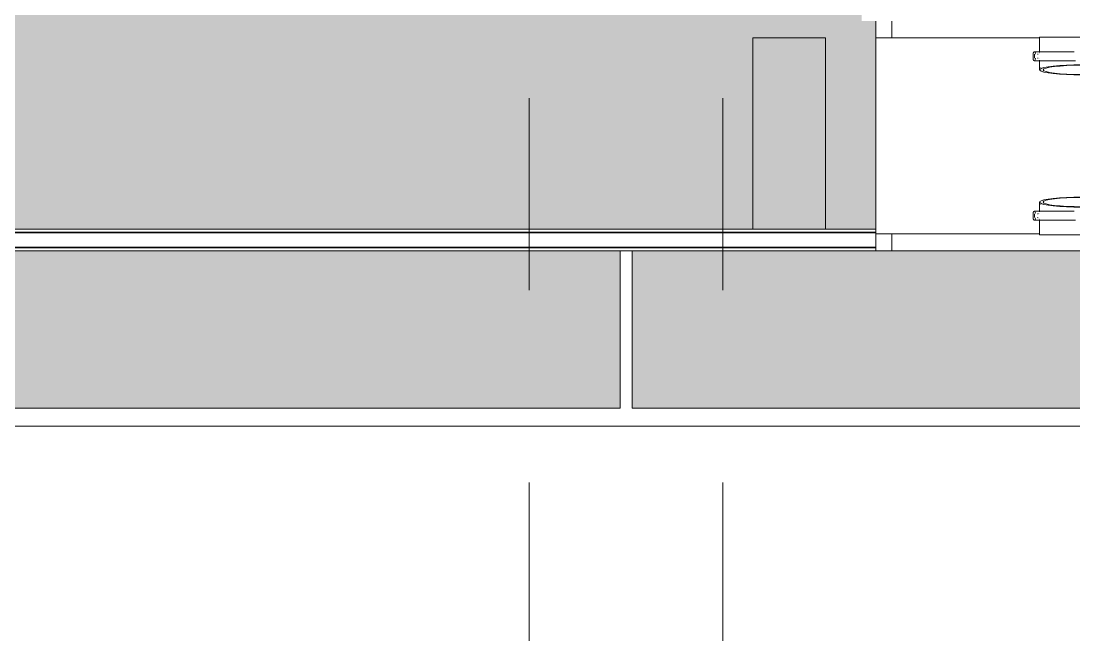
# Model space of a CAD drawing. Header units: metres. Extents: x -201 to 705, y -63 to 42.
# Drawn here: x 551.51 to 560.21, y -23.87 to -18.8 of the extents above; entities that cross this region are included whole.
import ezdxf

# ---------------------------------------------------------------- set-up
doc = ezdxf.new("R2010")
doc.units = ezdxf.units.M
doc.linetypes.add('Dash', pattern=[3, 1.5, -1.5])
doc.linetypes.add('Grid Line', pattern=[11.1125, 6.35, -1.5875, 1.5875, -1.5875])
for name, color, linetype, lineweight in [('A-----NPP', 7, 'Continuous', 9), ('A_AREA', 7, 'Continuous', 9), ('A_GRID', 7, 'Continuous', 9), ('A_HATCH', 7, 'Continuous', 9), ('A_RC', 7, 'Continuous', 9), ('A_WALL', 7, 'Continuous', 9), ('G-PLANOTM', 7, 'Continuous', 9)]:
    doc.layers.add(name, color=color, linetype=linetype, lineweight=lineweight)
pattern_1 = [(45, (0, 0), (-0.442274, 0.442274), []), (45, (0.4423, 0), (-0.442274, 0.442274), [0.31274, -0.15637])]

# ---------------------------------------------------------------- blocks, each defined once
blk = doc.blocks.new('IC-TKN-M7-S22-000-10-A1-32-K-T-6C-200_rvt-3-14_73 _17_73_ TEKNİK KAT _FFL__ANAHTAR PLAN')
at = {"layer": 'A_HATCH', "true_color": 0x787878}
h = blk.add_hatch(dxfattribs=at)
h.set_pattern_fill('FP_3', color=8, style=0, pattern_type=2)
h.set_pattern_definition(pattern_1)
h.paths.add_polyline_path([(-147.926, -22), (-125.85, -22), (-125.85, -20.7), (-186.5, -20.7), (-186.5, -22), (-149.6459, -22)])
h = blk.add_hatch(dxfattribs=at)
h.set_pattern_fill('FP_3', color=8, style=0, pattern_type=2)
h.set_pattern_definition(pattern_1)
h.paths.add_polyline_path([(-106.6481, -22), (-55.85, -22), (-55.85, -20.7), (-125.75, -20.7), (-125.75, -22), (-108.368, -22)])
at = {"layer": 'A-----NPP'}
for p, q in [((-186.55, -22.15), (-125.7509, -22.15)), ((-125.7509, -22.15), (-83.4533, -22.15))]:
    blk.add_line(p, q, dxfattribs=at)
at = {"layer": 'A_RC'}
for p, q in [((-123.6031, -18.8), (-123.6031, -18.94)), ((-123.6031, -20.56), (-123.6031, -20.7))]:
    blk.add_line(p, q, dxfattribs=at)
at = {"layer": 'A_WALL', "lineweight": 18}
for p, q in [((-125.85, -20.7), (-185.2, -20.7)), ((-125.85, -22), (-125.85, -20.7)), ((-92.95, -20.7), (-125.75, -20.7)), ((-125.75, -20.7), (-125.75, -22)), ((-186.5, -22), (-125.85, -22)), ((-125.75, -22), (-55.85, -22))]:
    blk.add_line(p, q, dxfattribs=at)
blk = doc.blocks.new('MBE MP YM Revit Family Model 697 mm 3 Basamak - MBE MP YM Revit Family Model 697 mm-3506677-14_73 _17_73_ TEKNİK KAT _FFL__ANAHTAR PLAN')
at = {"layer": 'G-PLANOTM'}
for p, q in [((0.51, 9.5262), (-1.11, 9.5262)), ((-1.11, 9.5262), (-1.11, 8.1727)), ((0.51, 8.1727), (0.51, 9.5262)), ((-0.943, 8.2174), (-0.975, 8.2174)), ((-0.9394, 8.2061), (-0.9394, 8.2052)), ((0.375, 8.2174), (0.343, 8.2174)), ((0.3785, 8.2061), (0.3785, 8.2052)), ((-0.9905, 8.1749), (-1.1179, 8.1749)), ((-1.1179, 8.1749), (-1.1179, 7.8264)), ((-0.8466, 8.1749), (-0.9274, 8.1749)), ((-0.8635, 8.1624), (-0.8668, 8.1624)), ((0.3274, 8.1749), (0.2466, 8.1749)), ((0.2668, 8.1624), (0.2635, 8.1624)), ((0.5179, 8.1749), (0.3905, 8.1749)), ((0.5179, 7.8264), (0.5179, 8.1749))]:
    blk.add_line(p, q, dxfattribs=at)
at = {"layer": 'G-PLANOTM', "flags": 128}
for points in [[(-0.9965, 8.2142), (-0.9965, 8.2147), (-0.9964, 8.2152), (-0.9964, 8.2157), (-0.9963, 8.2161), (-0.9962, 8.2166), (-0.9961, 8.2171), (-0.996, 8.2175), (-0.9959, 8.218), (-0.9957, 8.2184), (-0.9955, 8.2189), (-0.9953, 8.2193), (-0.9951, 8.2198), (-0.9949, 8.2202), (-0.9947, 8.2206), (-0.9944, 8.221), (-0.9941, 8.2214), (-0.9938, 8.2218), (-0.9935, 8.2221), (-0.9932, 8.2225), (-0.9928, 8.2228), (-0.9925, 8.2232), (-0.9921, 8.2235), (-0.9918, 8.2238), (-0.9914, 8.2241), (-0.991, 8.2243), (-0.9906, 8.2246), (-0.9901, 8.2248), (-0.9897, 8.225), (-0.9893, 8.2252), (-0.9888, 8.2254), (-0.9884, 8.2256), (-0.9879, 8.2257), (-0.9875, 8.2258), (-0.987, 8.226), (-0.9865, 8.226), (-0.986, 8.2261), (-0.9856, 8.2262), (-0.9855, 8.2262)], [(-0.9965, 8.1755), (-0.9965, 8.182), (-0.9965, 8.1879), (-0.9965, 8.1932), (-0.9965, 8.1979), (-0.9965, 8.2021), (-0.9965, 8.2056), (-0.9965, 8.2086), (-0.9965, 8.2109), (-0.9965, 8.2126), (-0.9965, 8.2137), (-0.9965, 8.2142), (-0.9965, 8.2142)], [(-0.9965, 8.2142), (-0.9965, 8.2139), (-0.9965, 8.213), (-0.9965, 8.2114), (-0.9965, 8.2093), (-0.9965, 8.2065), (-0.9965, 8.2031), (-0.9965, 8.1991), (-0.9965, 8.1945), (-0.9965, 8.1894), (-0.9965, 8.1836), (-0.9965, 8.1773), (-0.9965, 8.1704), (-0.9965, 8.163), (-0.9965, 8.155), (-0.9965, 8.1465), (-0.9965, 8.1375), (-0.9965, 8.1279), (-0.9965, 8.118), (-0.9965, 8.1075), (-0.9965, 8.0966), (-0.9965, 8.0852), (-0.9965, 8.0735), (-0.9965, 8.0613), (-0.9965, 8.0488), (-0.9965, 8.0359), (-0.9965, 8.0227), (-0.9965, 8.0092), (-0.9965, 7.9953), (-0.9965, 7.9812), (-0.9965, 7.9669), (-0.9965, 7.9523), (-0.9965, 7.9376), (-0.9965, 7.9226), (-0.9965, 7.9075), (-0.9965, 7.8923), (-0.9965, 7.8769)], [(-0.9885, 8.2129), (-0.9885, 8.2127), (-0.9885, 8.2125), (-0.9885, 8.2123), (-0.9884, 8.2121), (-0.9884, 8.212), (-0.9884, 8.2118), (-0.9883, 8.2116), (-0.9883, 8.2114), (-0.9882, 8.2113), (-0.9881, 8.2111), (-0.9881, 8.2109), (-0.988, 8.2108), (-0.9879, 8.2106), (-0.9878, 8.2105), (-0.9877, 8.2103), (-0.9876, 8.2102), (-0.9875, 8.21), (-0.9874, 8.2099), (-0.9872, 8.2098), (-0.9871, 8.2096), (-0.987, 8.2095), (-0.9869, 8.2094), (-0.9867, 8.2093), (-0.9866, 8.2092), (-0.9864, 8.2091), (-0.9863, 8.209), (-0.9861, 8.2089), (-0.9859, 8.2088), (-0.9858, 8.2087), (-0.9856, 8.2087)], [(-0.9855, 8.2262), (-0.9736, 8.227), (-0.9616, 8.2273), (-0.959, 8.2274)], [(-0.979, 8.2076), (-0.9789, 8.2076), (-0.9789, 8.2075), (-0.9788, 8.2075), (-0.9788, 8.2074), (-0.9787, 8.2073), (-0.9787, 8.2073), (-0.9787, 8.2072), (-0.9787, 8.2071), (-0.9786, 8.207), (-0.9786, 8.207), (-0.9786, 8.2069), (-0.9786, 8.2068), (-0.9785, 8.2067), (-0.9785, 8.2067), (-0.9785, 8.2066), (-0.9785, 8.2065), (-0.9785, 8.2064), (-0.9785, 8.2064)], [(-0.9785, 8.2048), (-0.9785, 8.2059), (-0.9785, 8.2064), (-0.9785, 8.2064)], [(-0.9759, 8.1859), (-0.9757, 8.1867), (-0.9755, 8.1875), (-0.9753, 8.1883), (-0.9752, 8.1891), (-0.9751, 8.1899), (-0.975, 8.1906), (-0.975, 8.1914), (-0.975, 8.1919)], [(-0.959, 8.2274), (-0.947, 8.2271), (-0.935, 8.2264), (-0.9324, 8.2262)], [(-0.943, 8.1919), (-0.943, 8.1911), (-0.9429, 8.1903), (-0.9429, 8.1895), (-0.9427, 8.1887), (-0.9426, 8.1879), (-0.9424, 8.1871), (-0.9422, 8.1863), (-0.942, 8.1856)], [(-0.9394, 8.2064), (-0.9394, 8.2065), (-0.9394, 8.2066), (-0.9394, 8.2066), (-0.9394, 8.2067), (-0.9394, 8.2068), (-0.9394, 8.2069), (-0.9394, 8.2069), (-0.9394, 8.207), (-0.9393, 8.2071), (-0.9393, 8.2072), (-0.9393, 8.2072), (-0.9392, 8.2073), (-0.9392, 8.2074), (-0.9392, 8.2074), (-0.9391, 8.2075), (-0.9391, 8.2076), (-0.939, 8.2076), (-0.939, 8.2077), (-0.9389, 8.2077)], [(-0.9394, 8.2059), (-0.9394, 8.2064), (-0.9394, 8.2064)], [(-0.9327, 8.2085), (-0.9326, 8.2086), (-0.9324, 8.2086), (-0.9322, 8.2087), (-0.9321, 8.2088), (-0.9319, 8.2089), (-0.9317, 8.2089), (-0.9316, 8.209), (-0.9314, 8.2091), (-0.9313, 8.2092), (-0.9312, 8.2094), (-0.931, 8.2095), (-0.9309, 8.2096), (-0.9308, 8.2097), (-0.9306, 8.2098), (-0.9305, 8.21), (-0.9304, 8.2101), (-0.9303, 8.2103), (-0.9302, 8.2104), (-0.9301, 8.2106), (-0.93, 8.2107), (-0.9299, 8.2109), (-0.9299, 8.2111), (-0.9298, 8.2112), (-0.9297, 8.2114), (-0.9297, 8.2116), (-0.9296, 8.2117), (-0.9296, 8.2119), (-0.9295, 8.2121), (-0.9295, 8.2123), (-0.9295, 8.2124), (-0.9295, 8.2126), (-0.9295, 8.2128), (-0.9295, 8.2129)], [(-0.9324, 8.2262), (-0.9319, 8.2261), (-0.9315, 8.2261), (-0.931, 8.226), (-0.9305, 8.2259), (-0.9301, 8.2257), (-0.9296, 8.2256), (-0.9292, 8.2254), (-0.9287, 8.2252), (-0.9283, 8.225), (-0.9279, 8.2248), (-0.9274, 8.2246), (-0.927, 8.2243), (-0.9266, 8.2241), (-0.9262, 8.2238), (-0.9259, 8.2235), (-0.9255, 8.2232), (-0.9251, 8.2228), (-0.9248, 8.2225), (-0.9245, 8.2222), (-0.9242, 8.2218), (-0.9239, 8.2214), (-0.9236, 8.221), (-0.9233, 8.2206), (-0.9231, 8.2202), (-0.9229, 8.2198), (-0.9226, 8.2194), (-0.9224, 8.2189), (-0.9223, 8.2185), (-0.9221, 8.218), (-0.922, 8.2176), (-0.9218, 8.2171), (-0.9217, 8.2166), (-0.9216, 8.2162), (-0.9216, 8.2157), (-0.9215, 8.2152), (-0.9215, 8.2147), (-0.9215, 8.2142), (-0.9215, 8.2142)], [(-0.9215, 7.8881), (-0.9215, 7.9034), (-0.9215, 7.9186), (-0.9215, 7.9335), (-0.9215, 7.9484), (-0.9215, 7.963), (-0.9215, 7.9774), (-0.9215, 7.9916), (-0.9215, 8.0055), (-0.9215, 8.0191), (-0.9215, 8.0324), (-0.9215, 8.0454), (-0.9215, 8.058), (-0.9215, 8.0702), (-0.9215, 8.0821), (-0.9215, 8.0936), (-0.9215, 8.1046), (-0.9215, 8.1152), (-0.9215, 8.1253), (-0.9215, 8.1349), (-0.9215, 8.1441), (-0.9215, 8.1527), (-0.9215, 8.1609), (-0.9215, 8.1684), (-0.9215, 8.1755), (-0.9215, 8.182), (-0.9215, 8.1879), (-0.9215, 8.1932), (-0.9215, 8.1979), (-0.9215, 8.2021), (-0.9215, 8.2056), (-0.9215, 8.2086), (-0.9215, 8.2109), (-0.9215, 8.2126), (-0.9215, 8.2137), (-0.9215, 8.2142), (-0.9215, 8.2142)], [(-0.9215, 8.2142), (-0.9215, 8.2139), (-0.9215, 8.213), (-0.9215, 8.2114), (-0.9215, 8.2093), (-0.9215, 8.2065), (-0.9215, 8.2031), (-0.9215, 8.1991), (-0.9215, 8.1945), (-0.9215, 8.1894), (-0.9215, 8.1836), (-0.9215, 8.1773)], [(0.3215, 8.2142), (0.3215, 8.2147), (0.3215, 8.2152), (0.3216, 8.2157), (0.3216, 8.2161), (0.3217, 8.2166), (0.3218, 8.2171), (0.322, 8.2175), (0.3221, 8.218), (0.3223, 8.2184), (0.3224, 8.2189), (0.3226, 8.2193), (0.3228, 8.2198), (0.3231, 8.2202), (0.3233, 8.2206), (0.3236, 8.221), (0.3239, 8.2214), (0.3242, 8.2218), (0.3245, 8.2221), (0.3248, 8.2225), (0.3251, 8.2228), (0.3255, 8.2232), (0.3258, 8.2235), (0.3262, 8.2238), (0.3266, 8.2241), (0.327, 8.2243), (0.3274, 8.2246), (0.3278, 8.2248), (0.3283, 8.225), (0.3287, 8.2252), (0.3291, 8.2254), (0.3296, 8.2256), (0.33, 8.2257), (0.3305, 8.2258), (0.331, 8.226), (0.3314, 8.226), (0.3319, 8.2261), (0.3324, 8.2262), (0.3324, 8.2262)], [(0.3215, 8.1755), (0.3215, 8.182), (0.3215, 8.1879), (0.3215, 8.1932), (0.3215, 8.1979), (0.3215, 8.2021), (0.3215, 8.2056), (0.3215, 8.2086), (0.3215, 8.2109), (0.3215, 8.2126), (0.3215, 8.2137), (0.3215, 8.2142), (0.3215, 8.2142)], [(0.3215, 8.2142), (0.3215, 8.2139), (0.3215, 8.213), (0.3215, 8.2114), (0.3215, 8.2093), (0.3215, 8.2065), (0.3215, 8.2031), (0.3215, 8.1991), (0.3215, 8.1945), (0.3215, 8.1894), (0.3215, 8.1836), (0.3215, 8.1773), (0.3215, 8.1704), (0.3215, 8.163), (0.3215, 8.155), (0.3215, 8.1465), (0.3215, 8.1375), (0.3215, 8.1279), (0.3215, 8.118), (0.3215, 8.1075), (0.3215, 8.0966), (0.3215, 8.0852), (0.3215, 8.0735), (0.3215, 8.0613), (0.3215, 8.0488), (0.3215, 8.0359), (0.3215, 8.0227), (0.3215, 8.0092), (0.3215, 7.9953), (0.3215, 7.9812), (0.3215, 7.9669), (0.3215, 7.9523), (0.3215, 7.9376), (0.3215, 7.9226), (0.3215, 7.9075), (0.3215, 7.8923), (0.3215, 7.8769)], [(0.3295, 8.2129), (0.3295, 8.2127), (0.3295, 8.2125), (0.3295, 8.2123), (0.3295, 8.2121), (0.3296, 8.212), (0.3296, 8.2118), (0.3297, 8.2116), (0.3297, 8.2114), (0.3298, 8.2113), (0.3298, 8.2111), (0.3299, 8.2109), (0.33, 8.2108), (0.3301, 8.2106), (0.3302, 8.2105), (0.3303, 8.2103), (0.3304, 8.2102), (0.3305, 8.21), (0.3306, 8.2099), (0.3307, 8.2098), (0.3308, 8.2096), (0.331, 8.2095), (0.3311, 8.2094), (0.3313, 8.2093), (0.3314, 8.2092), (0.3316, 8.2091), (0.3317, 8.209), (0.3319, 8.2089), (0.332, 8.2088), (0.3322, 8.2087), (0.3324, 8.2087), (0.3325, 8.2086), (0.3327, 8.2085)], [(0.3324, 8.2262), (0.3444, 8.227), (0.3564, 8.2273), (0.359, 8.2274)], [(0.3389, 8.2078), (0.339, 8.2077), (0.339, 8.2076), (0.3391, 8.2076), (0.3391, 8.2075), (0.3391, 8.2075), (0.3392, 8.2074), (0.3392, 8.2073), (0.3393, 8.2073), (0.3393, 8.2072), (0.3393, 8.2071), (0.3393, 8.207), (0.3394, 8.207), (0.3394, 8.2069), (0.3394, 8.2068), (0.3394, 8.2067), (0.3394, 8.2067), (0.3394, 8.2066), (0.3394, 8.2065), (0.3394, 8.2064), (0.3394, 8.2064)], [(0.3394, 8.2048), (0.3394, 8.2059), (0.3394, 8.2064), (0.3394, 8.2064)], [(0.3421, 8.1859), (0.3423, 8.1867), (0.3425, 8.1875), (0.3427, 8.1883), (0.3428, 8.1891), (0.3429, 8.1899), (0.343, 8.1906), (0.343, 8.1914), (0.343, 8.1919)], [(0.359, 8.2274), (0.371, 8.2271), (0.383, 8.2264), (0.3855, 8.2262)], [(0.375, 8.1919), (0.375, 8.1911), (0.3751, 8.1903), (0.3751, 8.1895), (0.3753, 8.1887), (0.3754, 8.1879), (0.3756, 8.1871), (0.3758, 8.1863), (0.376, 8.1856)], [(0.3785, 8.2064), (0.3785, 8.2065), (0.3785, 8.2066), (0.3785, 8.2066), (0.3785, 8.2067), (0.3786, 8.2068), (0.3786, 8.2069), (0.3786, 8.2069), (0.3786, 8.207), (0.3786, 8.2071), (0.3787, 8.2072), (0.3787, 8.2072), (0.3787, 8.2073), (0.3788, 8.2074), (0.3788, 8.2074), (0.3789, 8.2075), (0.3789, 8.2076), (0.379, 8.2076), (0.379, 8.2077)], [(0.3785, 8.2059), (0.3785, 8.2064), (0.3785, 8.2064)], [(0.3855, 8.2262), (0.386, 8.2261), (0.3865, 8.2261), (0.387, 8.226), (0.3874, 8.2259), (0.3879, 8.2257), (0.3884, 8.2256), (0.3888, 8.2254), (0.3893, 8.2252), (0.3897, 8.225), (0.3901, 8.2248), (0.3905, 8.2246), (0.3909, 8.2243), (0.3913, 8.2241), (0.3917, 8.2238), (0.3921, 8.2235), (0.3925, 8.2232), (0.3928, 8.2228), (0.3932, 8.2225), (0.3935, 8.2222), (0.3938, 8.2218), (0.3941, 8.2214), (0.3944, 8.221), (0.3946, 8.2206), (0.3949, 8.2202), (0.3951, 8.2198), (0.3953, 8.2194), (0.3955, 8.2189), (0.3957, 8.2185), (0.3959, 8.218), (0.396, 8.2176), (0.3961, 8.2171), (0.3962, 8.2166), (0.3963, 8.2162), (0.3964, 8.2157), (0.3964, 8.2152), (0.3965, 8.2147), (0.3965, 8.2142), (0.3965, 8.2142)], [(0.3856, 8.2086), (0.3857, 8.2087), (0.3859, 8.2088), (0.3861, 8.2089), (0.3862, 8.2089), (0.3864, 8.209), (0.3865, 8.2091), (0.3867, 8.2092), (0.3868, 8.2094), (0.387, 8.2095), (0.3871, 8.2096), (0.3872, 8.2097), (0.3873, 8.2098), (0.3875, 8.21), (0.3876, 8.2101), (0.3877, 8.2103), (0.3878, 8.2104), (0.3879, 8.2106), (0.388, 8.2107), (0.388, 8.2109), (0.3881, 8.2111), (0.3882, 8.2112), (0.3882, 8.2114), (0.3883, 8.2116), (0.3883, 8.2117), (0.3884, 8.2119), (0.3884, 8.2121), (0.3884, 8.2123), (0.3885, 8.2124), (0.3885, 8.2126), (0.3885, 8.2128), (0.3885, 8.2129)], [(0.3965, 7.8881), (0.3965, 7.9034), (0.3965, 7.9186), (0.3965, 7.9335), (0.3965, 7.9484), (0.3965, 7.963), (0.3965, 7.9774), (0.3965, 7.9916), (0.3965, 8.0055), (0.3965, 8.0191), (0.3965, 8.0324), (0.3965, 8.0454), (0.3965, 8.058), (0.3965, 8.0702), (0.3965, 8.0821), (0.3965, 8.0936), (0.3965, 8.1046), (0.3965, 8.1152), (0.3965, 8.1253), (0.3965, 8.1349), (0.3965, 8.1441), (0.3965, 8.1527), (0.3965, 8.1609), (0.3965, 8.1684), (0.3965, 8.1755), (0.3965, 8.182), (0.3965, 8.1879), (0.3965, 8.1932), (0.3965, 8.1979), (0.3965, 8.2021), (0.3965, 8.2056), (0.3965, 8.2086), (0.3965, 8.2109), (0.3965, 8.2126), (0.3965, 8.2137), (0.3965, 8.2142), (0.3965, 8.2142)], [(0.3965, 8.2142), (0.3965, 8.2139), (0.3965, 8.213), (0.3965, 8.2114), (0.3965, 8.2093), (0.3965, 8.2065), (0.3965, 8.2031), (0.3965, 8.1991), (0.3965, 8.1945), (0.3965, 8.1894), (0.3965, 8.1836), (0.3965, 8.1773)], [(-0.9803, 8.1774), (-0.9803, 8.1775), (-0.9803, 8.1776), (-0.9803, 8.1777), (-0.9803, 8.1778), (-0.9802, 8.1778), (-0.9802, 8.1779)], [(-0.9803, 8.1769), (-0.9803, 8.1773), (-0.9803, 8.1774)], [(-0.9378, 8.178), (-0.9378, 8.1779), (-0.9377, 8.1778), (-0.9377, 8.1777), (-0.9377, 8.1776), (-0.9377, 8.1775), (-0.9377, 8.1774), (-0.9377, 8.1774)], [(-0.9377, 8.1769), (-0.9377, 8.1773), (-0.9377, 8.1774)], [(-0.8046, 7.8264), (-0.8053, 7.8904), (-0.8074, 7.9522), (-0.8109, 8.0098), (-0.8155, 8.0611), (-0.8213, 8.1045), (-0.8278, 8.1383), (-0.8351, 8.1615), (-0.8427, 8.1734), (-0.8504, 8.1734), (-0.858, 8.1615), (-0.8653, 8.1383), (-0.8718, 8.1045), (-0.8776, 8.0611), (-0.8822, 8.0098), (-0.8857, 7.9522), (-0.8878, 7.8904), (-0.8885, 7.8264)], [(-0.8849, 7.8264), (-0.8842, 7.8885), (-0.882, 7.9482), (-0.8784, 8.0033), (-0.8737, 8.0516), (-0.8679, 8.0912), (-0.8612, 8.1206), (-0.854, 8.1387), (-0.8466, 8.1449), (-0.8391, 8.1387), (-0.8319, 8.1206), (-0.8252, 8.0912), (-0.8194, 8.0516), (-0.8147, 8.0033), (-0.8111, 7.9482), (-0.8089, 7.8885), (-0.8082, 7.8264)], [(0.2885, 7.8264), (0.2878, 7.8904), (0.2857, 7.9522), (0.2822, 8.0098), (0.2776, 8.0611), (0.2718, 8.1045), (0.2653, 8.1383), (0.258, 8.1615), (0.2504, 8.1734), (0.2427, 8.1734), (0.2351, 8.1615), (0.2278, 8.1383), (0.2213, 8.1045), (0.2155, 8.0611), (0.2109, 8.0098), (0.2074, 7.9522), (0.2053, 7.8904), (0.2046, 7.8264)], [(0.2082, 7.8264), (0.2089, 7.8885), (0.2111, 7.9482), (0.2147, 8.0033), (0.2194, 8.0516), (0.2252, 8.0912), (0.2319, 8.1206), (0.2391, 8.1387), (0.2466, 8.1449), (0.254, 8.1387), (0.2612, 8.1206), (0.2679, 8.0912), (0.2737, 8.0516), (0.2784, 8.0033), (0.282, 7.9482), (0.2842, 7.8885), (0.2849, 7.8264)], [(0.3377, 8.1774), (0.3377, 8.1775), (0.3377, 8.1776), (0.3377, 8.1777), (0.3377, 8.1778), (0.3378, 8.1778), (0.3378, 8.1779)], [(0.3377, 8.1769), (0.3377, 8.1773), (0.3377, 8.1774)], [(0.3802, 8.178), (0.3802, 8.1779), (0.3803, 8.1778), (0.3803, 8.1777), (0.3803, 8.1776), (0.3803, 8.1775), (0.3803, 8.1774), (0.3803, 8.1774)], [(0.3803, 8.1769), (0.3803, 8.1773), (0.3803, 8.1774)]]:
    blk.add_lwpolyline(points, dxfattribs=at)
blk = doc.blocks.new('D2030_10_U Kanal Ekipmanı - U Kanal Ekipmanı-3943675-14_73 _17_73_ TEKNİK KAT _FFL__ANAHTAR PLAN')
at = {"layer": 'G-PLANOTM'}
for p, q in [((-0.155, 0), (-0.155, 21.0045)), ((-0.15, 0), (-0.15, 21.0045)), ((-0.03, 0), (-0.03, 21.0045)), ((-0.025, 21.0045), (-0.025, 0)), ((0, 0), (0, 21.0045)), ((-0.18, 2.0145), (-0.18, 2.1145)), ((-0.155, 0), (-0.18, 0)), ((-0.15, 0), (-0.155, 0)), ((-0.04, 0), (-0.15, 0)), ((0, 0), (-0.025, 0))]:
    blk.add_line(p, q, dxfattribs=at)

msp = doc.modelspace()

# ---------------------------------------------------------------- hatches: boundary and pattern name
at = {"layer": 'A_AREA', "true_color": 0xb0dcff}
h = msp.add_hatch(color=141, dxfattribs=at)
h.paths.add_polyline_path([(556.5636, -20.52), (556.5636, -17.9018), (556.4636, -17.9018), (556.4636, -20.52), (556.5572, -20.52)])
h.paths.add_polyline_path([(556.5586, -17.6018), (556.5636, -17.6018), (556.5615, 3.52), (556.4636, 3.5144), (556.4636, -17.6018), (556.5554, -17.6018)])
h.paths.add_polyline_path([(626.5636, -11.35), (626.5626, 3.52), (626.4636, 3.5144), (626.4636, -11.35)])
at = {"layer": 'A_AREA', "true_color": 0xfdf5f4}
h = msp.add_hatch(color=7, dxfattribs=at)
h.paths.add_polyline_path([(558.5781, -20.52), (558.5781, -18.8), (558.4605, -18.8), (558.4605, -16.8), (558.5781, -16.8), (558.5781, -14.375), (558.6781, -14.375), (558.6781, -12.375), (558.5781, -12.375), (558.5781, -12.25), (556.5636, -12.25), (556.5586, -17.6018), (556.4636, -17.6018), (556.4636, -12.25), (552.5136, -12.25), (552.5136, -12.15), (550.5136, -12.15), (550.5136, -12.25), (538.2636, -12.25), (538.2636, -12.45), (538.1636, -12.45), (538.1636, -14.45), (538.2636, -14.45), (538.2636, -14.9), (537.5736, -14.9016), (537.5736, -16.6609), (536.4458, -16.6609), (536.4458, -16.6687), (533.8386, -16.6688), (533.8405, -18.933), (536.5375, -18.9387), (537.5736, -18.9409), (537.5736, -20.52), (556.4636, -20.52), (556.4636, -17.9018), (556.5636, -17.9018), (556.5636, -20.52), (558.567, -20.52)])
h.paths.add_polyline_path([(536.7401, -18.16), (536.6286, -18.16), (536.6286, -17.44), (537.3486, -17.44), (537.3486, -18.16), (536.9675, -18.16)])
h.paths.add_polyline_path([(537.3376, -18.149), (537.239, -18.0574), (537.246, -18.0503), (537.2557, -18.0529), (537.2583, -18.0625), (537.2512, -18.0696), (537.246, -18.0696), (537.2886, -18.1065)])
h.paths.add_polyline_path([(537.239, -18.149), (537.3376, -18.149), (537.3376, -17.451), (536.6396, -17.451), (536.7383, -17.5425), (536.7336, -17.5486), (536.6396, -17.6018), (536.6396, -18.149), (537.2386, -18.149)])
h.paths.add_polyline_path([(536.6396, -17.6018), (536.7236, -17.5486), (536.7186, -17.54), (536.7236, -17.5313), (536.7312, -17.5303), (536.6396, -17.451), (536.6396, -17.5486)])

# ---------------------------------------------------------------- linework, layer by layer
at = {"layer": 'A-----NPP'}
for p, q in [((558.7105, -18.8), (558.7105, -18.94)), ((558.7105, -18.94), (558.7105, -18.8)), ((558.7105, -20.56), (558.7105, -20.7)), ((558.7105, -20.7), (558.7105, -20.56))]:
    msp.add_line(p, q, dxfattribs=at)
at = {"layer": 'A_AREA', "linetype": 'Dash'}
for p, q in [((558.5781, -20.7), (558.5781, -18.8)), ((556.4636, -20.7), (556.5636, -20.7))]:
    msp.add_line(p, q, dxfattribs=at)
at = {"layer": 'A_GRID', "color": 253, "linetype": 'Grid Line', "true_color": 0xaaaaaa}
for p, q in [((555.7136, -28.9632), (555.7136, 13.6518)), ((557.3136, -28.9632), (557.3136, 13.6518)), ((699.3535, -20.7), (486.527, -20.7))]:
    msp.add_line(p, q, dxfattribs=at)
at = {"layer": 'A_RC'}
for p, q in [((558.5781, -20.52), (558.5781, -18.8)), ((557.5605, -20.52), (557.5605, -18.94)), ((557.5605, -18.94), (558.1605, -18.94)), ((558.1605, -18.94), (558.1605, -20.52)), ((537.5736, -20.52), (558.5781, -20.52))]:
    msp.add_line(p, q, dxfattribs=at)

# ---------------------------------------------------------------- block references
at = {"lineweight": 5}
msp.add_blockref('IC-TKN-M7-S22-000-10-A1-32-K-T-6C-200_rvt-3-14_73 _17_73_ TEKNİK KAT _FFL__ANAHTAR PLAN', (682.3136, 0), dxfattribs=at)
at = {"layer": 'G-PLANOTM'}
for name, p, rotation in [('MBE MP YM Revit Family Model 697 mm 3 Basamak - MBE MP YM Revit Family Model 697 mm-3506677-14_73 _17_73_ TEKNİK KAT _FFL__ANAHTAR PLAN', (568.1043, -19.45), 89.99999999999964), ('D2030_10_U Kanal Ekipmanı - U Kanal Ekipmanı-3943675-14_73 _17_73_ TEKNİK KAT _FFL__ANAHTAR PLAN', (558.5781, -20.52), 89.99999999999993)]:
    msp.add_blockref(name, p, dxfattribs=dict(at, rotation=rotation))

doc.saveas('drawing.dxf')
